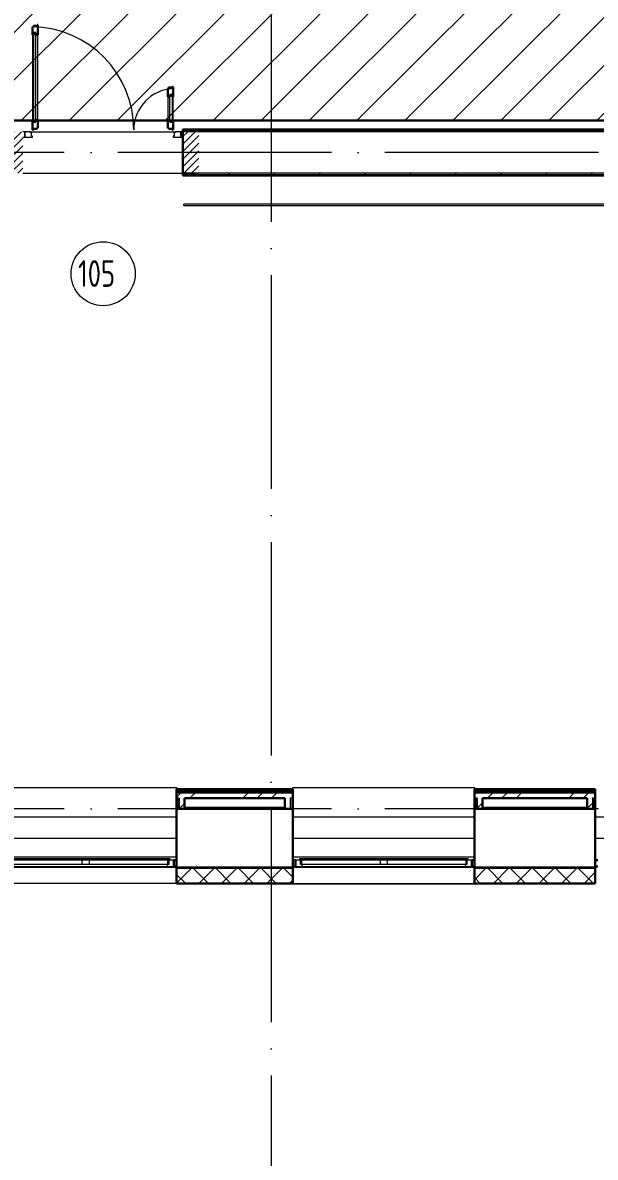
# Model space of a CAD drawing. Header units: millimetres. Extents: x -259809 to 472825, y -397243 to 31861.
# Drawn here: x -55981 to -50621, y -376099 to -365465 of the extents above; entities that cross this region are included whole.
import ezdxf

# ---------------------------------------------------------------- set-up
doc = ezdxf.new("R2010")
doc.units = ezdxf.units.MM
doc.linetypes.add('ADSK_Линия сетки', pattern=[25, 20, -2.5, 0, -2.5])
doc.linetypes.add('ADSK_Штриховая_ш2 п1_5', pattern=[4.5, 3, -1.5])
for name, color, linetype, lineweight in [('_ Окна', 252, 'Continuous', 30), ('Двери', 252, 'Continuous', 9), ('лс', 5, 'Continuous', 30), ('Марки помещений', 252, 'Continuous', 20), ('Ограждение', 252, 'Continuous', 9), ('Окна', 252, 'Continuous', 9), ('Оси', 252, 'Continuous', 9), ('Стены внутренние', 252, 'Continuous', 18), ('Стены наружные', 252, 'Continuous', 18), ('Стены штриховка', 7, 'Continuous', 9)]:
    doc.layers.add(name, color=color, linetype=linetype, lineweight=lineweight)
doc.layers.add('Двери открывание', color=7, linetype='Continuous', lineweight=9, true_color=0xc0c0c0)
doc.styles.add('GOST Common_3', font='', dxfattribs={"height": 3.5})
doc.styles.get('GOST Common_3').set_extended_font_data('GOST 2.304 type A')

# ---------------------------------------------------------------- blocks, each defined once
blk = doc.blocks.new('1 этаж')
at = {"layer": 'Двери', "lineweight": 18, "true_color": 0x636466}
h = blk.add_hatch(dxfattribs=at)
h.set_pattern_fill('FP_2', color=251, style=0, pattern_type=2)
h.set_pattern_definition([(45, (-55355.803, -13995.313), (-35.3553, 35.3553), [])])
h.paths.add_polyline_path([(-54331, -14190), (-54331, -13800), (-54481, -13800), (-54481, -14190), (-54470, -14190)])
h.paths.add_polyline_path([(-56131, -14190), (-55981, -14190), (-55981, -13800), (-56131, -13800)])
at = {"layer": 'Ограждение', "true_color": 0x636466}
h = blk.add_hatch(dxfattribs=at)
h.set_pattern_fill('FP_26', color=251, style=0, pattern_type=2)
h.set_pattern_definition([(0, (-32119.8, 94.4), (0, 600), []), (90, (-32119.8, 94.4), (-600, 4e-14), [])])
h.paths.add_polyline_path([(-48241, -13780), (-48236, -13775), (-54471, -13775), (-54471, -13780), (-48246, -13780)])
at = {"layer": '_ Окна', "color": 251, "lineweight": 18, "true_color": 0x636466}
for p, q in [((-54612, -20627), (-54612, -20668)), ((-54566, -20627), (-54604, -20627)), ((-54566, -20685), (-54566, -20627)), ((-53388, -20627), (-53426, -20627)), ((-53426, -20627), (-53426, -20685)), ((-53380, -20668), (-53380, -20627)), ((-51822, -20627), (-51822, -20668)), ((-51776, -20627), (-51814, -20627)), ((-51776, -20685), (-51776, -20627)), ((-54630, -20668), (-54625, -20685)), ((-54625, -20685), (-54566, -20685)), ((-54612, -20668), (-54624, -20668)), ((-53426, -20685), (-53366, -20685)), ((-53368, -20668), (-53380, -20668)), ((-53366, -20685), (-53362, -20668)), ((-51840, -20668), (-51835, -20685)), ((-51835, -20685), (-51776, -20685)), ((-51822, -20668), (-51834, -20668))]:
    blk.add_line(p, q, dxfattribs=at)
at = {"layer": '_ Окна', "color": 251, "true_color": 0x636466}
for p, q in [((-54541, -20627), (-54566, -20627)), ((-54566, -20627), (-54566, -20685)), ((-53426, -20627), (-53451, -20627)), ((-53426, -20685), (-53426, -20627)), ((-51751, -20627), (-51776, -20627)), ((-51776, -20627), (-51776, -20685)), ((-50596, -20627), (-50621, -20627)), ((-54566, -20685), (-54541, -20685)), ((-53451, -20685), (-53426, -20685)), ((-51776, -20685), (-51751, -20685)), ((-50621, -20685), (-50596, -20685))]:
    blk.add_line(p, q, dxfattribs=at)
at = {"layer": 'Двери', "color": 251, "lineweight": 30, "true_color": 0x636466}
for p, q in [((-55881, -12816), (-55889, -12816)), ((-55889, -12816), (-55889, -12892)), ((-55847, -12807), (-55881, -12807)), ((-55881, -12807), (-55881, -12816)), ((-55839, -12798), (-55847, -12798)), ((-55847, -12798), (-55847, -12807)), ((-55839, -12892), (-55839, -12798)), ((-55880, -12892), (-55889, -12892)), ((-55880, -12874), (-55880, -12892)), ((-55859, -12874), (-55880, -12874)), ((-55859, -12892), (-55859, -12874)), ((-55839, -12892), (-55859, -12892)), ((-54615, -13396), (-54623, -13396)), ((-54623, -13396), (-54623, -13472)), ((-54581, -13387), (-54615, -13387)), ((-54615, -13387), (-54615, -13396)), ((-54573, -13378), (-54581, -13378)), ((-54581, -13378), (-54581, -13387)), ((-54573, -13472), (-54573, -13378)), ((-54623, -13472), (-54603, -13472)), ((-54603, -13472), (-54603, -13454)), ((-54603, -13454), (-54582, -13454)), ((-54582, -13454), (-54582, -13472)), ((-54582, -13472), (-54573, -13472)), ((-55889, -13688), (-55889, -13782)), ((-55880, -13688), (-55889, -13688)), ((-55880, -13706), (-55880, -13688)), ((-55859, -13706), (-55880, -13706)), ((-55859, -13688), (-55859, -13706)), ((-55839, -13688), (-55859, -13688)), ((-55839, -13764), (-55839, -13688)), ((-54623, -13688), (-54623, -13764)), ((-54623, -13688), (-54603, -13688)), ((-54603, -13688), (-54603, -13706)), ((-54603, -13706), (-54582, -13706)), ((-54582, -13688), (-54573, -13688)), ((-54582, -13706), (-54582, -13688)), ((-54573, -13782), (-54573, -13688)), ((-55889, -13782), (-55881, -13782)), ((-55881, -13782), (-55881, -13773)), ((-55881, -13773), (-55847, -13773)), ((-55847, -13773), (-55847, -13764)), ((-55847, -13764), (-55839, -13764)), ((-54623, -13764), (-54615, -13764)), ((-54615, -13764), (-54615, -13773)), ((-54615, -13773), (-54581, -13773)), ((-54581, -13773), (-54581, -13782)), ((-54581, -13782), (-54573, -13782))]:
    blk.add_line(p, q, dxfattribs=at)
at = {"layer": 'Двери', "color": 251, "true_color": 0x636466}
for p, q in [((-55889, -12892), (-55889, -13688)), ((-55880, -12874), (-55880, -13706)), ((-55859, -12874), (-55880, -12874)), ((-55859, -13706), (-55859, -12874)), ((-55839, -13688), (-55839, -12892)), ((-54623, -13472), (-54623, -13688)), ((-54603, -13706), (-54603, -13454)), ((-54603, -13454), (-54582, -13454)), ((-54582, -13454), (-54582, -13706)), ((-54573, -13688), (-54573, -13472)), ((-55880, -13706), (-55859, -13706)), ((-54582, -13706), (-54603, -13706)), ((-55961, -13800), (-55981, -13800)), ((-55961, -13850), (-55961, -13800)), ((-55912, -13800), (-55961, -13800)), ((-55961, -13800), (-55961, -13850)), ((-55912, -13808), (-55912, -13800)), ((-55898, -13808), (-55912, -13808)), ((-55898, -13842), (-55898, -13808)), ((-54550, -13808), (-54564, -13808)), ((-54564, -13808), (-54564, -13842)), ((-54550, -13800), (-54550, -13808)), ((-54501, -13800), (-54550, -13800)), ((-54481, -13800), (-54501, -13800)), ((-54501, -13800), (-54501, -13850)), ((-54501, -13850), (-54501, -13800)), ((-54481, -13850), (-54481, -13800)), ((-55981, -13850), (-55961, -13850)), ((-55961, -13850), (-55889, -13850)), ((-55889, -13842), (-55898, -13842)), ((-55889, -13850), (-55889, -13842)), ((-54564, -13842), (-54573, -13842)), ((-54573, -13842), (-54573, -13850)), ((-54573, -13850), (-54501, -13850)), ((-54501, -13850), (-54481, -13850))]:
    blk.add_line(p, q, dxfattribs=at)
at = {"layer": 'Двери', "color": 251, "linetype": 'ADSK_Штриховая_ш2 п1_5', "true_color": 0x636466}
for p, q in [((-54331, -13800), (-54481, -13800)), ((-54481, -13800), (-54481, -14190)), ((-54481, -14190), (-54331, -14190))]:
    blk.add_line(p, q, dxfattribs=at)
at = {"layer": 'Двери открывание', "color": 251, "true_color": 0x636466}
for centre, radius, start, end in [((-55907, -13782), 966, 0, 88.9323), ((-54555, -13782), 386, 92.6728, 180)]:
    blk.add_arc(centre, radius, start, end, dxfattribs=at)
at = {"layer": 'Марки помещений', "color": 251, "true_color": 0x636466}
blk.add_circle((-55228, -15131), 300, dxfattribs=at)
at = {"layer": 'Ограждение', "color": 251, "true_color": 0x636466}
for p, q in [((-54471, -13780), (-54471, -13775)), ((-48236, -13775), (-54471, -13775)), ((-54471, -14490), (-54471, -14480)), ((-49516, -14480), (-54471, -14480)), ((-54471, -14490), (-49521, -14490)), ((-56241, -19945), (-54541, -19945)), ((-54541, -19945), (-54541, -19960)), ((-53451, -19960), (-53451, -19945)), ((-53451, -19945), (-51751, -19945)), ((-51751, -19945), (-51751, -19960)), ((-56241, -20220), (-54541, -20220)), ((-53451, -20220), (-51751, -20220)), ((-50621, -20220), (-48921, -20220)), ((-56241, -20420), (-54541, -20420)), ((-53451, -20420), (-51751, -20420)), ((-50621, -20420), (-48921, -20420)), ((-56241, -20595), (-54541, -20595)), ((-53451, -20595), (-51751, -20595))]:
    blk.add_line(p, q, dxfattribs=at)
at = {"layer": 'Окна', "color": 251, "true_color": 0x636466}
for p, q in [((-56178, -20610), (-55406, -20610)), ((-55406, -20627), (-56178, -20627)), ((-55426, -20627), (-55426, -20668)), ((-55406, -20610), (-55376, -20610)), ((-55406, -20610), (-55406, -20627)), ((-55376, -20627), (-55406, -20627)), ((-55376, -20610), (-54604, -20610)), ((-55376, -20627), (-55376, -20610)), ((-54604, -20627), (-55376, -20627)), ((-55356, -20668), (-55356, -20627)), ((-54624, -20627), (-54624, -20668)), ((-54604, -20610), (-54604, -20627)), ((-53388, -20610), (-52616, -20610)), ((-53388, -20627), (-53388, -20610)), ((-52616, -20627), (-53388, -20627)), ((-53368, -20668), (-53368, -20627)), ((-52636, -20627), (-52636, -20668)), ((-52616, -20610), (-52586, -20610)), ((-52616, -20610), (-52616, -20627)), ((-52586, -20627), (-52616, -20627)), ((-52586, -20610), (-51814, -20610)), ((-52586, -20627), (-52586, -20610)), ((-51814, -20627), (-52586, -20627)), ((-52566, -20668), (-52566, -20627)), ((-51834, -20627), (-51834, -20668)), ((-51814, -20610), (-51814, -20627)), ((-55426, -20668), (-56158, -20668)), ((-56156, -20685), (-54625, -20685)), ((-55356, -20668), (-55426, -20668)), ((-54624, -20668), (-55356, -20668)), ((-52636, -20668), (-53368, -20668)), ((-53366, -20685), (-51835, -20685)), ((-52566, -20668), (-52636, -20668)), ((-51834, -20668), (-52566, -20668))]:
    blk.add_line(p, q, dxfattribs=at)
at = {"layer": 'Оси', "color": 251, "linetype": 'ADSK_Линия сетки', "ltscale": 100, "true_color": 0x636466}
for p, q in [((-53656, -2645), (-53656, -33771)), ((4411, -13995), (-72528, -13995)), ((4411, -20145), (-72528, -20145))]:
    blk.add_line(p, q, dxfattribs=at)
at = {"layer": 'Стены внутренние', "color": 251, "true_color": 0x636466}
for p, q in [((-55912, -13800), (-54550, -13800)), ((-48651, -13800), (-54481, -13800)), ((-55981, -14190), (-54481, -14190)), ((-54541, -20695), (-56241, -20695)), ((-51751, -20695), (-53451, -20695)), ((-54541, -20847), (-56241, -20847))]:
    blk.add_line(p, q, dxfattribs=at)
at = {"layer": 'Стены внутренние', "color": 251, "lineweight": 30, "true_color": 0x636466}
for p, q in [((-54481, -13800), (-54481, -14190)), ((-54541, -20145), (-54541, -20695)), ((-53526, -20145), (-54466, -20145)), ((-53451, -20695), (-53451, -20145)), ((-51751, -20145), (-51751, -20695)), ((-50696, -20145), (-51676, -20145)), ((-50621, -20695), (-50621, -20145)), ((-54541, -20695), (-53451, -20695)), ((-54541, -20705), (-54541, -20847)), ((-53451, -20847), (-53451, -20705)), ((-51751, -20695), (-50621, -20695)), ((-51751, -20705), (-51751, -20847)), ((-50621, -20847), (-50621, -20705)), ((-54541, -20847), (-53451, -20847)), ((-51751, -20847), (-50621, -20847))]:
    blk.add_line(p, q, dxfattribs=at)
at = {"layer": 'Стены внутренние', "color": 251, "linetype": 'Continuous', "lineweight": 9, "true_color": 0x636466}
for p, q in [((-54539, -20840), (-54404, -20705)), ((-54243, -20845), (-54383, -20705)), ((-54332, -20845), (-54192, -20705)), ((-54031, -20845), (-54171, -20705)), ((-54120, -20845), (-53980, -20705)), ((-53819, -20845), (-53959, -20705)), ((-53908, -20845), (-53768, -20705)), ((-53607, -20845), (-53747, -20705)), ((-53696, -20845), (-53556, -20705)), ((-53453, -20787), (-53534, -20705)), ((-51749, -20807), (-51647, -20705)), ((-51485, -20845), (-51625, -20705)), ((-51575, -20845), (-51435, -20705)), ((-51273, -20845), (-51413, -20705)), ((-51362, -20845), (-51222, -20705)), ((-51061, -20845), (-51201, -20705)), ((-51150, -20845), (-51010, -20705)), ((-50849, -20845), (-50989, -20705)), ((-50938, -20845), (-50798, -20705)), ((-50637, -20845), (-50777, -20705)), ((-54455, -20845), (-54541, -20760)), ((-53484, -20845), (-53453, -20814)), ((-51697, -20845), (-51749, -20794)), ((-50726, -20845), (-50621, -20740)), ((-53773, -20845), (-53774, -20847)), ((-51523, -20847), (-51524, -20845)), ((-51054, -20847), (-51055, -20845))]:
    blk.add_line(p, q, dxfattribs=at)
at = {"layer": 'Стены наружные', "color": 251, "linetype": 'Continuous', "lineweight": 9, "true_color": 0x636466}
for p, q in [((-54481, -13781), (-54480, -13780)), ((-54414, -13785), (-54409, -13780)), ((-54343, -13785), (-54338, -13780)), ((-54320, -13800), (-54320, -13785)), ((-54273, -13785), (-54268, -13780)), ((-54202, -13785), (-54197, -13780)), ((-54131, -13785), (-54126, -13780)), ((-54061, -13785), (-54056, -13780)), ((-53990, -13785), (-53985, -13780)), ((-53919, -13785), (-53914, -13780)), ((-53848, -13785), (-53843, -13780)), ((-53778, -13785), (-53773, -13780)), ((-53720, -13800), (-53720, -13785)), ((-53707, -13785), (-53702, -13780)), ((-53636, -13785), (-53631, -13780)), ((-53566, -13785), (-53561, -13780)), ((-53495, -13785), (-53490, -13780)), ((-53424, -13785), (-53419, -13780)), ((-53353, -13785), (-53348, -13780)), ((-53283, -13785), (-53278, -13780)), ((-53212, -13785), (-53207, -13780)), ((-53141, -13785), (-53136, -13780)), ((-53120, -13800), (-53120, -13785)), ((-53071, -13785), (-53066, -13780)), ((-53000, -13785), (-52995, -13780)), ((-52929, -13785), (-52924, -13780)), ((-52858, -13785), (-52853, -13780)), ((-52788, -13785), (-52783, -13780)), ((-52717, -13785), (-52712, -13780)), ((-52646, -13785), (-52641, -13780)), ((-52576, -13785), (-52571, -13780)), ((-52520, -13800), (-52520, -13785)), ((-52505, -13785), (-52500, -13780)), ((-52434, -13785), (-52429, -13780)), ((-52364, -13785), (-52359, -13780)), ((-52293, -13785), (-52288, -13780)), ((-52222, -13785), (-52217, -13780)), ((-52151, -13785), (-52146, -13780)), ((-52081, -13785), (-52076, -13780)), ((-52010, -13785), (-52005, -13780)), ((-51939, -13785), (-51934, -13780)), ((-51920, -13800), (-51920, -13785)), ((-51869, -13785), (-51864, -13780)), ((-51798, -13785), (-51793, -13780)), ((-51727, -13785), (-51722, -13780)), ((-51656, -13785), (-51651, -13780)), ((-51586, -13785), (-51581, -13780)), ((-51515, -13785), (-51510, -13780)), ((-51444, -13785), (-51439, -13780)), ((-51374, -13785), (-51369, -13780)), ((-51303, -13785), (-51298, -13780)), ((-51232, -13785), (-51227, -13780)), ((-51161, -13785), (-51156, -13780)), ((-51106, -13800), (-51091, -13785)), ((-51091, -13785), (-51086, -13780)), ((-51020, -13785), (-51015, -13780)), ((-50949, -13785), (-50944, -13780)), ((-50879, -13785), (-50874, -13780)), ((-50808, -13785), (-50803, -13780)), ((-50737, -13785), (-50732, -13780)), ((-50681, -13800), (-50666, -13785)), ((-50666, -13785), (-50661, -13780)), ((-54481, -14205), (-54466, -14190)), ((-54481, -14206), (-54481, -14205)), ((-54415, -14210), (-54410, -14205)), ((-54344, -14210), (-54339, -14205)), ((-54273, -14210), (-54268, -14205)), ((-54203, -14210), (-54198, -14205)), ((-54132, -14210), (-54127, -14205)), ((-54061, -14210), (-54056, -14205)), ((-54056, -14205), (-54041, -14190)), ((-53991, -14210), (-53986, -14205)), ((-53920, -14210), (-53915, -14205)), ((-53849, -14210), (-53844, -14205)), ((-53778, -14210), (-53773, -14205)), ((-53708, -14210), (-53703, -14205)), ((-53637, -14210), (-53632, -14205)), ((-53632, -14205), (-53617, -14190)), ((-53566, -14210), (-53561, -14205)), ((-53496, -14210), (-53491, -14205)), ((-53425, -14210), (-53420, -14205)), ((-53354, -14210), (-53349, -14205)), ((-53283, -14210), (-53278, -14205)), ((-53213, -14210), (-53208, -14205)), ((-53208, -14205), (-53193, -14190)), ((-53142, -14210), (-53137, -14205)), ((-53071, -14210), (-53066, -14205)), ((-53001, -14210), (-52996, -14205)), ((-52930, -14210), (-52925, -14205)), ((-52859, -14210), (-52854, -14205)), ((-52789, -14210), (-52784, -14205)), ((-52784, -14205), (-52769, -14190)), ((-52718, -14210), (-52713, -14205)), ((-52647, -14210), (-52642, -14205)), ((-52576, -14210), (-52571, -14205)), ((-52506, -14210), (-52501, -14205)), ((-52435, -14210), (-52430, -14205)), ((-52364, -14210), (-52359, -14205)), ((-52359, -14205), (-52344, -14190)), ((-52294, -14210), (-52289, -14205)), ((-52223, -14210), (-52218, -14205)), ((-52152, -14210), (-52147, -14205)), ((-52081, -14210), (-52076, -14205)), ((-52011, -14210), (-52006, -14205)), ((-51940, -14210), (-51935, -14205)), ((-51935, -14205), (-51920, -14190)), ((-51869, -14210), (-51864, -14205)), ((-51799, -14210), (-51794, -14205)), ((-51728, -14210), (-51723, -14205)), ((-51657, -14210), (-51652, -14205)), ((-51586, -14210), (-51581, -14205)), ((-51516, -14210), (-51511, -14205)), ((-51511, -14205), (-51496, -14190)), ((-51445, -14210), (-51440, -14205)), ((-51374, -14210), (-51369, -14205)), ((-51304, -14210), (-51299, -14205)), ((-51233, -14210), (-51228, -14205)), ((-51162, -14210), (-51157, -14205)), ((-51091, -14210), (-51086, -14205)), ((-51086, -14205), (-51071, -14190)), ((-51021, -14210), (-51016, -14205)), ((-50950, -14210), (-50945, -14205)), ((-50879, -14210), (-50874, -14205)), ((-50809, -14210), (-50804, -14205)), ((-50738, -14210), (-50733, -14205)), ((-50667, -14210), (-50662, -14205)), ((-50662, -14205), (-50647, -14190)), ((-54541, -19993), (-54531, -19983)), ((-54531, -19983), (-54518, -19970)), ((-54513, -19965), (-54508, -19960)), ((-54442, -19965), (-54437, -19960)), ((-54372, -19965), (-54367, -19960)), ((-54331, -19995), (-54318, -19983)), ((-54318, -19983), (-54306, -19970)), ((-54306, -19970), (-54301, -19965)), ((-54301, -19965), (-54296, -19960)), ((-54230, -19965), (-54225, -19960)), ((-54159, -19965), (-54154, -19960)), ((-54119, -19995), (-54106, -19983)), ((-54106, -19983), (-54094, -19970)), ((-54089, -19965), (-54084, -19960)), ((-54018, -19965), (-54013, -19960)), ((-53947, -19965), (-53942, -19960)), ((-53907, -19995), (-53894, -19983)), ((-53894, -19983), (-53882, -19970)), ((-53882, -19970), (-53877, -19965)), ((-53877, -19965), (-53872, -19960)), ((-53806, -19965), (-53801, -19960)), ((-53735, -19965), (-53730, -19960)), ((-53694, -19995), (-53682, -19983)), ((-53682, -19983), (-53669, -19970)), ((-53664, -19965), (-53659, -19960)), ((-53594, -19965), (-53589, -19960)), ((-53523, -19965), (-53518, -19960)), ((-53482, -19995), (-53470, -19983)), ((-53470, -19983), (-53457, -19970)), ((-53457, -19970), (-53452, -19965)), ((-53452, -19965), (-53451, -19964)), ((-51751, -19961), (-51750, -19960)), ((-51685, -19965), (-51680, -19960)), ((-51614, -19965), (-51609, -19960)), ((-51573, -19995), (-51561, -19983)), ((-51561, -19983), (-51548, -19970)), ((-51543, -19965), (-51538, -19960)), ((-51472, -19965), (-51467, -19960)), ((-51402, -19965), (-51397, -19960)), ((-51361, -19995), (-51349, -19983)), ((-51349, -19983), (-51336, -19970)), ((-51336, -19970), (-51331, -19965)), ((-51331, -19965), (-51326, -19960)), ((-51260, -19965), (-51255, -19960)), ((-51190, -19965), (-51185, -19960)), ((-51149, -19995), (-51136, -19983)), ((-51136, -19983), (-51124, -19970)), ((-51119, -19965), (-51114, -19960)), ((-51048, -19965), (-51043, -19960)), ((-50977, -19965), (-50972, -19960)), ((-50937, -19995), (-50924, -19983)), ((-50924, -19983), (-50912, -19970)), ((-50912, -19970), (-50907, -19965)), ((-50907, -19965), (-50902, -19960)), ((-50836, -19965), (-50831, -19960)), ((-50765, -19965), (-50760, -19960)), ((-50725, -19995), (-50712, -19983)), ((-50712, -19983), (-50700, -19970)), ((-50695, -19965), (-50690, -19960)), ((-50624, -19965), (-50621, -19962)), ((-54541, -20037), (-54500, -19995)), ((-54515, -20145), (-54466, -20097)), ((-54415, -20045), (-54365, -19995)), ((-53921, -20045), (-53871, -19995)), ((-53786, -20045), (-53736, -19995)), ((-53651, -20045), (-53601, -19995)), ((-51726, -20140), (-51676, -20090)), ((-51631, -20045), (-51581, -19995)), ((-51496, -20045), (-51446, -19995)), ((-51361, -20045), (-51311, -19995)), ((-50868, -20045), (-50818, -19995)), ((-50733, -20045), (-50683, -19995)), ((-50696, -20143), (-50646, -20093)), ((-50646, -20129), (-50633, -20116)), ((-50633, -20116), (-50621, -20104))]:
    blk.add_line(p, q, dxfattribs=at)
at = {"layer": 'Стены наружные', "color": 251, "lineweight": 30, "true_color": 0x636466}
for p, q in [((-48241, -13780), (-54481, -13780)), ((-54481, -13780), (-54481, -13800)), ((-54481, -14190), (-54481, -14210)), ((-54481, -14210), (-49516, -14210)), ((-54541, -19960), (-54541, -20145)), ((-53451, -19960), (-54541, -19960)), ((-53451, -20145), (-53451, -19960)), ((-51751, -19960), (-51751, -20145)), ((-50621, -19960), (-51751, -19960)), ((-50621, -20145), (-50621, -19960)), ((-54466, -20045), (-53526, -20045)), ((-54466, -20145), (-54466, -20045)), ((-53526, -20045), (-53526, -20145)), ((-51676, -20045), (-50696, -20045)), ((-51676, -20145), (-51676, -20045)), ((-50696, -20045), (-50696, -20145)), ((-54541, -20145), (-54466, -20145)), ((-53526, -20145), (-53451, -20145)), ((-51751, -20145), (-51676, -20145)), ((-50696, -20145), (-50621, -20145)), ((-54541, -20695), (-54541, -20705)), ((-53451, -20705), (-53451, -20695)), ((-51751, -20695), (-51751, -20705)), ((-50621, -20705), (-50621, -20695))]:
    blk.add_line(p, q, dxfattribs=at)
at = {"layer": 'Стены наружные', "color": 251, "true_color": 0x636466}
for p, q in [((-49496, -14190), (-54481, -14190)), ((-54466, -20130), (-53526, -20130)), ((-51676, -20130), (-50696, -20130)), ((-53996, -20852), (-53996, -20847)), ((-51186, -20852), (-53996, -20852)), ((-53451, -20847), (-51751, -20847)), ((-53451, -20847), (-53451, -20852)), ((-51751, -20852), (-51751, -20847)), ((-51186, -20852), (-51186, -20847))]:
    blk.add_line(p, q, dxfattribs=at)
at = {"layer": 'Стены штриховка', "color": 251, "true_color": 0x636466}
for p, q in [((-54481, -13785), (-48261, -13785)), ((-51371, -13785), (-51371, -13800)), ((-49496, -14205), (-54481, -14205)), ((-53451, -19965), (-54541, -19965)), ((-54541, -19970), (-53451, -19970)), ((-54541, -19983), (-53451, -19983)), ((-50621, -19965), (-51751, -19965)), ((-51751, -19970), (-50621, -19970)), ((-51751, -19983), (-50621, -19983)), ((-54541, -19995), (-53451, -19995)), ((-54516, -20045), (-54541, -20045)), ((-54528, -20045), (-54528, -20145)), ((-54516, -20045), (-54516, -20145)), ((-53451, -20045), (-53476, -20045)), ((-53476, -20045), (-53476, -20145)), ((-53463, -20045), (-53463, -20145)), ((-51751, -19995), (-50621, -19995)), ((-51726, -20045), (-51751, -20045)), ((-51738, -20045), (-51738, -20145)), ((-51726, -20045), (-51726, -20145)), ((-50621, -20045), (-50646, -20045)), ((-50646, -20045), (-50646, -20145)), ((-50633, -20045), (-50633, -20145)), ((-53451, -20705), (-54541, -20705)), ((-50621, -20705), (-51751, -20705)), ((-54539, -20771), (-54541, -20771)), ((-54539, -20771), (-54539, -20845)), ((-53451, -20771), (-53453, -20771)), ((-53453, -20845), (-53453, -20771)), ((-51749, -20771), (-51751, -20771)), ((-51749, -20771), (-51749, -20845)), ((-50621, -20771), (-50623, -20771)), ((-50623, -20845), (-50623, -20771)), ((-54539, -20845), (-53453, -20845)), ((-51749, -20845), (-50623, -20845))]:
    blk.add_line(p, q, dxfattribs=at)
at = {"layer": 'Марки помещений', "color": 251, "true_color": 0x636466, "style": 'GOST Common_3', "width": 0.9}
blk.add_text('105', height=250, dxfattribs=at).set_placement((-55463, -15254))

msp = doc.modelspace()

# ---------------------------------------------------------------- hatches: boundary and pattern name
at = {"layer": 'лс', "lineweight": 5}
h = msp.add_hatch(dxfattribs=at)
h.set_pattern_fill('ANSI31', color=6, scale=100)
h.set_pattern_definition([(45, (7e-12, 55557.13), (-224.5064, 224.5064), [])])
h.paths.add_polyline_path([(-51575, -358204), (-59024, -358204), (-59024, -366383), (-40856, -366383), (-40856, -364571), (-51575, -364571)])
edge = h.paths.add_edge_path(flags=16)
edge.add_ellipse((-57732, -358889), major_axis=(912, 0), ratio=0.29514, start_angle=0, end_angle=360)
h.paths.add_polyline_path([(-58219, -359161), (-57273, -359161), (-57273, -358652), (-58219, -358652)], flags=24)

# ---------------------------------------------------------------- linework, layer by layer
at = {"layer": 'лс', "color": 6, "lineweight": 30}
msp.add_lwpolyline([(-59024, -366383), (-59024, -358204), (-51575, -358204), (-51575, -364571), (-40856, -364571), (-40856, -366383)], close=True, dxfattribs=at)

# ---------------------------------------------------------------- block references
msp.add_blockref('1 этаж', (0, -352687))

doc.saveas('drawing.dxf')
